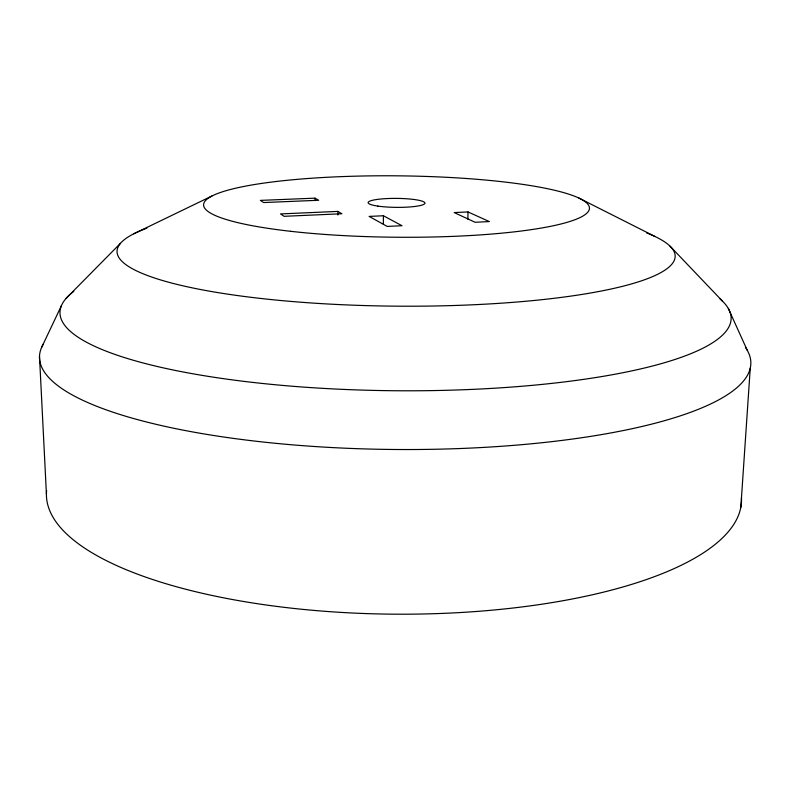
<?xml version="1.0" encoding="UTF-8"?>
<svg xmlns="http://www.w3.org/2000/svg" width="790" height="790" viewBox="0 0 790 790"><rect width="100%" height="100%" fill="white"/><g stroke="black" fill="none" stroke-linecap="round" stroke-linejoin="round"><path stroke-width="1.19" d="M383.357 224.321L383.407 215.759L369.118 216.411L387.209 226.424L401.992 225.723L383.407 215.759M467.858 219.156L468.006 211.947L454.201 212.569L475.106 222.267L489.356 221.585L468.006 211.947M740.832 507.21L750.263 368.071M41.544 347.59L61.492 305.542M66.172 298.324L120.475 243.33M133.777 233.8L211.997 195.979M337.853 211.404L280.509 213.922L284.084 216.312L341.892 213.754L337.853 211.404L337.853 215.018M315.032 198.152L260.374 200.393L263.584 202.546L318.676 200.265L315.032 198.152L315.052 200.581M578.922 198.073L655.038 236.516M669.999 246.134L722.544 301.217M728.291 308.426L747.251 350.276M39.5 356.448L46.422 494.056M741.464 497.779A347.56 116.969 0.5 0 1 391.178 614.146A347.56 116.969 0.5 0 1 46.62 490.55M745.434 347.403A355.688 89.408 0.5 0 1 399.325 449.52A355.688 89.408 0.5 0 1 43.539 343.749M719.976 298.877A335.592 75.297 0.5 0 1 390.615 390.695A335.592 75.297 0.5 0 1 73.786 291.401M646.615 232.912A279.087 52.308 0.5 0 1 394.664 306.145A279.087 52.308 0.5 0 1 146.831 228.231M290.651 231.302A192.948 30.711 0.5 0 0 589.133 209.913A192.948 30.711 0.5 0 0 309.729 178.362A192.948 30.711 0.5 0 0 290.651 231.302M377.887 206.101A28.391 4.483 0.5 0 0 424.408 203.978A28.391 4.483 0.5 0 0 387.327 198.557A28.391 4.483 0.5 0 0 377.887 206.101"/></g></svg>
